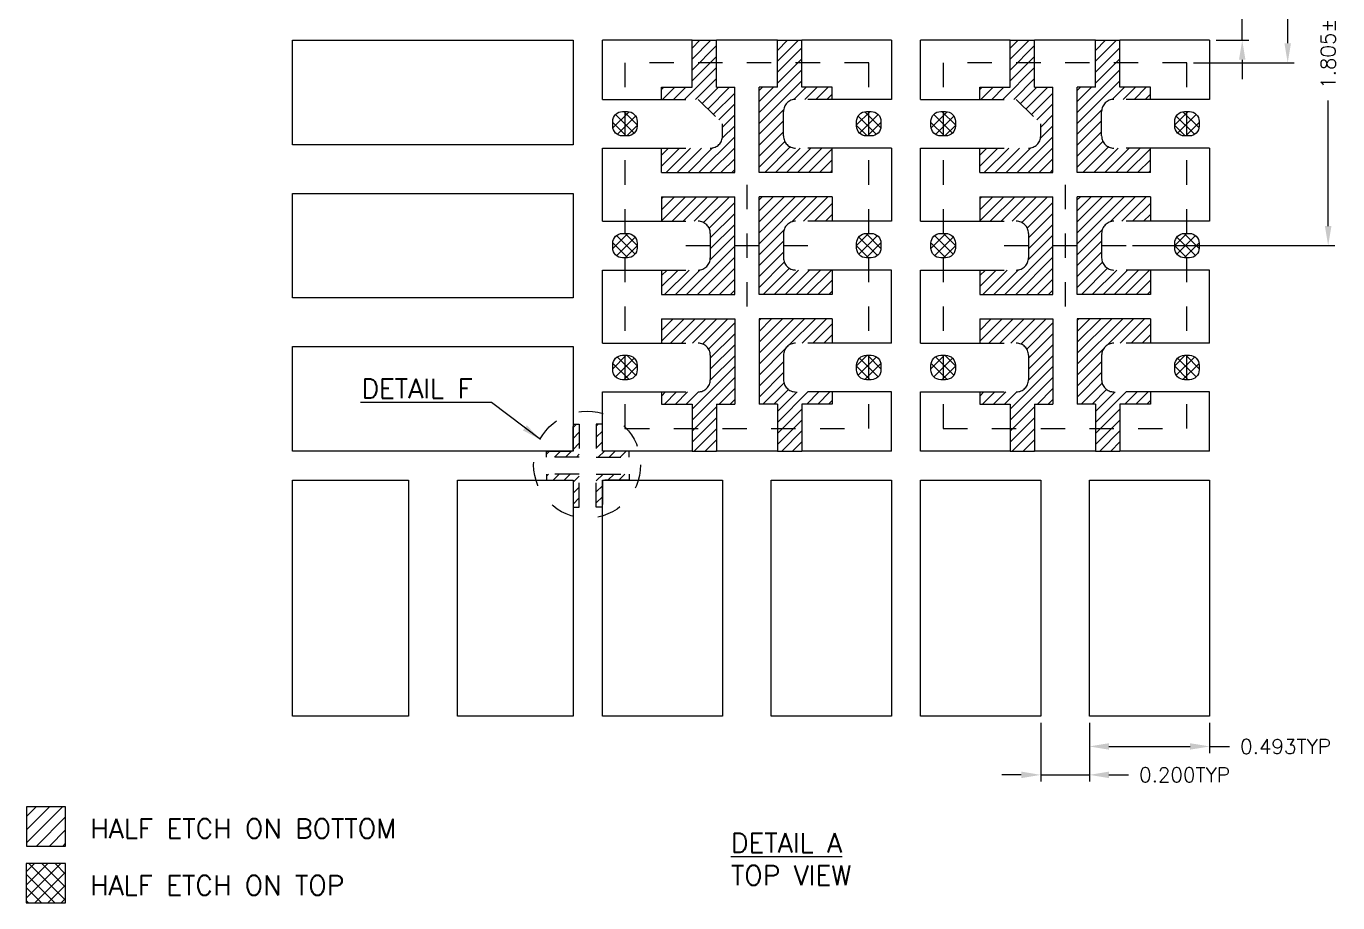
# Model space of a CAD drawing. Header units: millimetres. Extents: x 414.21 to 422.73, y 107.99 to 113.75.
# Drawn here: x 414.21 to 419.59, y 107.99 to 111.59 of the extents above; entities that cross this region are included whole.
import ezdxf
from ezdxf.enums import TextEntityAlignment as Align

# ---------------------------------------------------------------- set-up
doc = ezdxf.new("R2010")
doc.units = ezdxf.units.MM
doc.header["$LTSCALE"] = 0.5
doc.header["$PDMODE"] = 98
doc.linetypes.add('CENTER', pattern=[50.8, 31.75, -6.35, 6.35, -6.35])
doc.linetypes.add('HIDDEN', pattern=[0.375, 0.25, -0.125])
doc.layers.add('1', color=7, linetype='Continuous')
doc.layers.add('1D', color=4, linetype='Continuous')
doc.styles.add('SIMPLEX', font='simplex.shx', dxfattribs={"bigfont": 'AllInOneBig.shx'})
doc.dimstyles.new('Standard3', dxfattribs={"dimtxt": 0.06, "dimasz": 0.08, "dimexe": 0.027, "dimexo": 0.027, "dimgap": 0.027, "dimtad": 1, "dimdec": 3, "dimrnd": 0.0005, "dimzin": 1, "dimtxsty": 'SIMPLEX', "dimcen": 0.1905, "dimclrd": 256, "dimclre": 256, "dimclrt": 256, "dimazin": 3, "dimtp": 0.03, "dimtm": 0.05, "dimtfac": 0.8, "dimtdec": 3, "dimtmove": 0, "dimatfit": 3, "dimfxl": 0.05, "dimtzin": 4, "dimlwd": -1, "dimlwe": -1})

# ---------------------------------------------------------------- blocks, each defined once
blk = doc.blocks.new('*D137')
at = {"ltscale": 0.1, "transparency": 16777216}
for p, q in [((418.7505, 112.4926), (419.5796, 112.4926)), ((419.5526, 112.4126), (419.5526, 111.8971)), ((419.5526, 110.7676), (419.5526, 111.2831)), ((418.7505, 110.6876), (419.5796, 110.6876))]:
    blk.add_line(p, q, dxfattribs=at)
for points in [[(419.5392, 112.4126), (419.5659, 112.4126), (419.5526, 112.4926)], [(419.5392, 110.7676), (419.5659, 110.7676), (419.5526, 110.6876)]]:
    blk.add_solid(points, dxfattribs=at)
at = {"layer": 'Defpoints', "color": 0, "ltscale": 0.1, "transparency": 16777216}
for p in [(418.7235, 112.4926), (418.7235, 110.6876), (419.5526, 110.6876)]:
    blk.add_point(p, dxfattribs=at)
at = {"ltscale": 0.1, "transparency": 16777216, "insert": (419.5526, 111.5901), "char_height": 0.06, "attachment_point": 5, "rotation": 90, "style": 'SIMPLEX'}
blk.add_mtext('\\A1;1.805%%P0.025', dxfattribs=at)
blk = doc.blocks.new('*D138')
at = {"ltscale": 0.1, "transparency": 16777216}
for p, q in [((419.3866, 111.7426), (419.3866, 111.8226)), ((419.0005, 111.7426), (419.4136, 111.7426)), ((419.3866, 111.5176), (419.3866, 111.6626)), ((419.0005, 111.4376), (419.4136, 111.4376))]:
    blk.add_line(p, q, dxfattribs=at)
for points in [[(419.3733, 111.6626), (419.4, 111.6626), (419.3866, 111.7426)], [(419.3733, 111.5176), (419.4, 111.5176), (419.3866, 111.4376)]]:
    blk.add_solid(points, dxfattribs=at)
at = {"layer": 'Defpoints', "color": 0, "ltscale": 0.1, "transparency": 16777216}
for p in [(418.9735, 111.7426), (419.3866, 111.7426), (418.9735, 111.4376)]:
    blk.add_point(p, dxfattribs=at)
at = {"ltscale": 0.1, "transparency": 16777216, "insert": (419.3866, 111.9696), "char_height": 0.06, "attachment_point": 5, "rotation": 90, "style": 'SIMPLEX'}
blk.add_mtext('\\A1;0.305', dxfattribs=at)
blk = doc.blocks.new('*D139')
at = {"ltscale": 0.1, "transparency": 16777216}
for p, q in [((419.2001, 111.7301), (419.2001, 111.8101)), ((419.093, 111.6501), (419.2271, 111.6501)), ((419.2001, 111.5301), (419.2001, 111.6501)), ((419.093, 111.5301), (419.2271, 111.5301)), ((419.2001, 111.4501), (419.2001, 111.3701))]:
    blk.add_line(p, q, dxfattribs=at)
for points in [[(419.1867, 111.7301), (419.2134, 111.7301), (419.2001, 111.6501)], [(419.1867, 111.4501), (419.2134, 111.4501), (419.2001, 111.5301)]]:
    blk.add_solid(points, dxfattribs=at)
at = {"layer": 'Defpoints', "color": 0, "ltscale": 0.1, "transparency": 16777216}
for p in [(419.066, 111.6501), (419.2001, 111.6501), (419.066, 111.5301)]:
    blk.add_point(p, dxfattribs=at)
at = {"ltscale": 0.1, "transparency": 16777216, "insert": (419.2001, 111.9514), "char_height": 0.06, "attachment_point": 5, "rotation": 90, "style": 'SIMPLEX'}
blk.add_mtext('\\A1;0.120', dxfattribs=at)
blk = doc.blocks.new('*D140')
at = {"ltscale": 0.1, "transparency": 16777216}
for p, q in [((418.5735, 108.7306), (418.5735, 108.6062)), ((419.066, 108.7306), (419.066, 108.6062)), ((418.6535, 108.6332), (418.986, 108.6332)), ((419.066, 108.6332), (419.1477, 108.6332))]:
    blk.add_line(p, q, dxfattribs=at)
for points in [[(418.6535, 108.6465), (418.6535, 108.6199), (418.5735, 108.6332)], [(418.986, 108.6465), (418.986, 108.6199), (419.066, 108.6332)]]:
    blk.add_solid(points, dxfattribs=at)
at = {"layer": 'Defpoints', "color": 0, "ltscale": 0.1, "transparency": 16777216}
for p in [(418.5735, 108.7576), (419.066, 108.7576), (419.066, 108.6332)]:
    blk.add_point(p, dxfattribs=at)
at = {"ltscale": 0.1, "transparency": 16777216, "insert": (419.3776, 108.6332), "char_height": 0.06, "attachment_point": 5, "style": 'SIMPLEX'}
blk.add_mtext('\\A1;0.493TYP', dxfattribs=at)
blk = doc.blocks.new('*D141')
at = {"ltscale": 0.1, "transparency": 16777216}
for p, q in [((418.3735, 108.7306), (418.3735, 108.4896)), ((418.5735, 108.7306), (418.5735, 108.4896)), ((418.2935, 108.5166), (418.2135, 108.5166)), ((418.3735, 108.5166), (418.5735, 108.5166)), ((418.6535, 108.5166), (418.7335, 108.5166))]:
    blk.add_line(p, q, dxfattribs=at)
for points in [[(418.2935, 108.53), (418.2935, 108.5033), (418.3735, 108.5166)], [(418.6535, 108.53), (418.6535, 108.5033), (418.5735, 108.5166)]]:
    blk.add_solid(points, dxfattribs=at)
at = {"layer": 'Defpoints', "color": 0, "ltscale": 0.1, "transparency": 16777216}
for p in [(418.3735, 108.7576), (418.5735, 108.7576), (418.5735, 108.5166)]:
    blk.add_point(p, dxfattribs=at)
at = {"ltscale": 0.1, "transparency": 16777216, "insert": (418.9634, 108.5166), "char_height": 0.06, "attachment_point": 5, "style": 'SIMPLEX'}
blk.add_mtext('\\A1;0.200TYP', dxfattribs=at)

msp = doc.modelspace()

# ---------------------------------------------------------------- hatches: boundary and pattern name
at = {"ltscale": 0.1}
h = msp.add_hatch(dxfattribs=at)
h.set_pattern_fill('ANSI31', color=4, scale=0.01, style=0)
h.set_pattern_definition([(45, (449.664378, 112.608234), (-0.02245064, 0.02245064), [])])
h.paths.add_polyline_path([(417.0435, 111.5301), (416.9435, 111.5301), (416.9435, 111.3376), (416.8185, 111.3376), (416.8185, 111.2876), (416.9685, 111.2876), (417.0685, 111.1876), (417.0685, 111.1376, -0.414214), (417.0185, 111.0876), (416.8185, 111.0876), (416.8185, 110.9876), (417.1185, 110.9876), (417.1185, 111.3376), (417.0435, 111.3376)])
h.paths.add_polyline_path([(417.3935, 111.5301), (417.2935, 111.5301), (417.2935, 111.3376), (417.2185, 111.3376), (417.2185, 110.9876), (417.5185, 110.9876), (417.5185, 111.0876), (417.3685, 111.0876, -0.414214), (417.3185, 111.1376), (417.3185, 111.2376, -0.414214), (417.3685, 111.2876), (417.5185, 111.2876), (417.5185, 111.3376), (417.3935, 111.3376)])
h.paths.add_polyline_path([(417.1185, 110.8876), (416.8185, 110.8876), (416.8185, 110.7876), (416.9685, 110.7876, -0.414214), (417.0185, 110.7376), (417.0185, 110.6876), (417.1185, 110.6876)])
h.paths.add_polyline_path([(417.1185, 110.6876), (417.0185, 110.6876), (417.0185, 110.6376, -0.414214), (416.9685, 110.5876), (416.8185, 110.5876), (416.8185, 110.4876), (417.1185, 110.4876)])
h.paths.add_polyline_path([(417.5185, 110.8876), (417.2185, 110.8876), (417.2185, 110.6876), (417.3185, 110.6876), (417.3185, 110.7376, -0.414214), (417.3685, 110.7876), (417.5185, 110.7876)])
h.paths.add_polyline_path([(417.5185, 110.5876), (417.3685, 110.5876, -0.414214), (417.3185, 110.6376), (417.3185, 110.6876), (417.2185, 110.6876), (417.2185, 110.4876), (417.5185, 110.4876)])
h.paths.add_polyline_path([(417.5185, 110.3876), (417.2185, 110.3876), (417.2185, 110.0376), (417.2935, 110.0376), (417.2935, 109.8451), (417.3935, 109.8451), (417.3935, 110.0376), (417.5185, 110.0376), (417.5185, 110.0876), (417.3685, 110.0876, -0.414214), (417.3185, 110.1376), (417.3185, 110.2376, -0.414214), (417.3685, 110.2876), (417.5185, 110.2876)])
h.paths.add_polyline_path([(417.1185, 110.3876), (416.8185, 110.3876), (416.8185, 110.2876), (416.9685, 110.2876, -0.414214), (417.0185, 110.2376), (417.0185, 110.1376, -0.414214), (416.9685, 110.0876), (416.8185, 110.0876), (416.8185, 110.0376), (416.9435, 110.0376), (416.9435, 109.8451), (417.0435, 109.8451), (417.0435, 110.0376), (417.1185, 110.0376)])
h = msp.add_hatch(dxfattribs=at)
h.set_pattern_fill('ANSI31', color=4, scale=0.01, style=0)
h.set_pattern_definition([(45, (450.969378, 112.608234), (-0.02245064, 0.02245064), [])])
h.paths.add_polyline_path([(418.3485, 111.5301), (418.2485, 111.5301), (418.2485, 111.3376), (418.1235, 111.3376), (418.1235, 111.2876), (418.2735, 111.2876), (418.3735, 111.1876), (418.3735, 111.1376, -0.414214), (418.3235, 111.0876), (418.1235, 111.0876), (418.1235, 110.9876), (418.4235, 110.9876), (418.4235, 111.3376), (418.3485, 111.3376)])
h.paths.add_polyline_path([(418.6985, 111.5301), (418.5985, 111.5301), (418.5985, 111.3376), (418.5235, 111.3376), (418.5235, 110.9876), (418.8235, 110.9876), (418.8235, 111.0876), (418.6735, 111.0876, -0.414214), (418.6235, 111.1376), (418.6235, 111.2376, -0.414214), (418.6735, 111.2876), (418.8235, 111.2876), (418.8235, 111.3376), (418.6985, 111.3376)])
h.paths.add_polyline_path([(418.4235, 110.8876), (418.1235, 110.8876), (418.1235, 110.7876), (418.2735, 110.7876, -0.414214), (418.3235, 110.7376), (418.3235, 110.6876), (418.4235, 110.6876)])
h.paths.add_polyline_path([(418.4235, 110.6876), (418.3235, 110.6876), (418.3235, 110.6376, -0.414214), (418.2735, 110.5876), (418.1235, 110.5876), (418.1235, 110.4876), (418.4235, 110.4876)])
h.paths.add_polyline_path([(418.8235, 110.8876), (418.5235, 110.8876), (418.5235, 110.6876), (418.6235, 110.6876), (418.6235, 110.7376, -0.414214), (418.6735, 110.7876), (418.8235, 110.7876)])
h.paths.add_polyline_path([(418.8235, 110.5876), (418.6735, 110.5876, -0.414214), (418.6235, 110.6376), (418.6235, 110.6876), (418.5235, 110.6876), (418.5235, 110.4876), (418.8235, 110.4876)])
h.paths.add_polyline_path([(418.8235, 110.3876), (418.5235, 110.3876), (418.5235, 110.0376), (418.5985, 110.0376), (418.5985, 109.8451), (418.6985, 109.8451), (418.6985, 110.0376), (418.8235, 110.0376), (418.8235, 110.0876), (418.6735, 110.0876, -0.414214), (418.6235, 110.1376), (418.6235, 110.2376, -0.414214), (418.6735, 110.2876), (418.8235, 110.2876)])
h.paths.add_polyline_path([(418.4235, 110.3876), (418.1235, 110.3876), (418.1235, 110.2876), (418.2735, 110.2876, -0.414214), (418.3235, 110.2376), (418.3235, 110.1376, -0.414214), (418.2735, 110.0876), (418.1235, 110.0876), (418.1235, 110.0376), (418.2485, 110.0376), (418.2485, 109.8451), (418.3485, 109.8451), (418.3485, 110.0376), (418.4235, 110.0376)])
h = msp.add_hatch(dxfattribs=at)
h.set_pattern_fill('ANSI37', color=6, scale=0.01, style=0)
h.set_pattern_definition([(45, (417.168538, 110.68758), (-0.0224506, 0.0224506), []), (135, (417.168538, 110.68758), (-0.0224506, -0.0224506), [])])
h.paths.add_polyline_path([(416.6785, 110.7376), (416.6585, 110.7376, 0.414214), (416.6185, 110.6976), (416.6185, 110.6776, 0.414214), (416.6585, 110.6376), (416.6785, 110.6376, 0.414214), (416.7185, 110.6776), (416.7185, 110.6976, 0.414214)])
h.paths.add_polyline_path([(416.6785, 110.2376), (416.6585, 110.2376, 0.414214), (416.6185, 110.1976), (416.6185, 110.1876), (416.7185, 110.1876), (416.7185, 110.1976, 0.414214)])
h.paths.add_polyline_path([(416.7185, 110.1776), (416.7185, 110.1876), (416.6185, 110.1876), (416.6185, 110.1776, 0.414214), (416.6585, 110.1376), (416.6785, 110.1376, 0.414214)])
h.paths.add_polyline_path([(417.7185, 110.1976, 0.414214), (417.6785, 110.2376), (417.6585, 110.2376, 0.414214), (417.6185, 110.1976), (417.6185, 110.1776, 0.414214), (417.6585, 110.1376), (417.6785, 110.1376, 0.414214), (417.7185, 110.1776)])
h.paths.add_polyline_path([(417.7185, 110.6976, 0.414214), (417.6785, 110.7376), (417.6585, 110.7376, 0.414214), (417.6185, 110.6976), (417.6185, 110.6776, 0.414214), (417.6585, 110.6376), (417.6785, 110.6376, 0.414214), (417.7185, 110.6776)])
h.paths.add_polyline_path([(417.7185, 111.1976, 0.414214), (417.6785, 111.2376), (417.6585, 111.2376, 0.414214), (417.6185, 111.1976), (417.6185, 111.1776, 0.414214), (417.6585, 111.1376), (417.6785, 111.1376, 0.414214), (417.7185, 111.1776)])
h.paths.add_polyline_path([(416.7185, 111.1976, 0.414214), (416.6785, 111.2376), (416.6585, 111.2376, 0.414214), (416.6185, 111.1976), (416.6185, 111.1776, 0.414214), (416.6585, 111.1376), (416.6785, 111.1376, 0.414214), (416.7185, 111.1776)])
h = msp.add_hatch(dxfattribs=at)
h.set_pattern_fill('ANSI37', color=6, scale=0.01, style=0)
h.set_pattern_definition([(45, (418.473538, 110.68758), (-0.0224506, 0.0224506), []), (135, (418.473538, 110.68758), (-0.0224506, -0.0224506), [])])
h.paths.add_polyline_path([(417.9835, 110.7376), (417.9635, 110.7376, 0.414214), (417.9235, 110.6976), (417.9235, 110.6776, 0.414214), (417.9635, 110.6376), (417.9835, 110.6376, 0.414214), (418.0235, 110.6776), (418.0235, 110.6976, 0.414214)])
h.paths.add_polyline_path([(417.9835, 110.2376), (417.9635, 110.2376, 0.414214), (417.9235, 110.1976), (417.9235, 110.1876), (418.0235, 110.1876), (418.0235, 110.1976, 0.414214)])
h.paths.add_polyline_path([(418.0235, 110.1776), (418.0235, 110.1876), (417.9235, 110.1876), (417.9235, 110.1776, 0.414214), (417.9635, 110.1376), (417.9835, 110.1376, 0.414214)])
h.paths.add_polyline_path([(419.0235, 110.1976, 0.414214), (418.9835, 110.2376), (418.9635, 110.2376, 0.414214), (418.9235, 110.1976), (418.9235, 110.1776, 0.414214), (418.9635, 110.1376), (418.9835, 110.1376, 0.414214), (419.0235, 110.1776)])
h.paths.add_polyline_path([(419.0235, 110.6976, 0.414214), (418.9835, 110.7376), (418.9635, 110.7376, 0.414214), (418.9235, 110.6976), (418.9235, 110.6776, 0.414214), (418.9635, 110.6376), (418.9835, 110.6376, 0.414214), (419.0235, 110.6776)])
h.paths.add_polyline_path([(419.0235, 111.1976, 0.414214), (418.9835, 111.2376), (418.9635, 111.2376, 0.414214), (418.9235, 111.1976), (418.9235, 111.1776, 0.414214), (418.9635, 111.1376), (418.9835, 111.1376, 0.414214), (419.0235, 111.1776)])
h.paths.add_polyline_path([(418.0235, 111.1976, 0.414214), (417.9835, 111.2376), (417.9635, 111.2376, 0.414214), (417.9235, 111.1976), (417.9235, 111.1776, 0.414214), (417.9635, 111.1376), (417.9835, 111.1376, 0.414214), (418.0235, 111.1776)])
h = msp.add_hatch(dxfattribs=at)
h.set_pattern_fill('ANSI31', color=4, scale=0.01, style=0)
h.set_pattern_definition([(45, (449.664378, 114.413234), (-0.02245064, 0.02245064), [])])
h.paths.add_polyline_path([(416.481, 109.9551), (416.456, 109.9551), (416.456, 109.8451), (416.346, 109.8451), (416.346, 109.8201), (416.481, 109.8201)])
h.paths.add_polyline_path([(416.576, 109.9551), (416.551, 109.9551), (416.551, 109.8201), (416.686, 109.8201), (416.686, 109.8451), (416.576, 109.8451)])
h.paths.add_polyline_path([(416.576, 109.7251), (416.686, 109.7251), (416.686, 109.7501), (416.551, 109.7501), (416.551, 109.6151), (416.576, 109.6151)])
h.paths.add_polyline_path([(416.481, 109.7501), (416.346, 109.7501), (416.346, 109.7251), (416.456, 109.7251), (416.456, 109.6151), (416.481, 109.6151)])
at = {"layer": '1D'}
h = msp.add_hatch(dxfattribs=at)
h.set_pattern_fill('ANSI31', color=256, scale=0.012, angle=360, style=0)
h.set_pattern_definition([(45, (416.179234, 110.418822), (-0.02694077, 0.02694077), [])])
h.paths.add_polyline_path([(414.3745, 108.2248), (414.3745, 108.3856), (414.2137, 108.3856), (414.2137, 108.2248)])
h = msp.add_hatch(dxfattribs=at)
h.set_pattern_fill('ANSI37', color=6, scale=0.012, angle=360, style=0)
h.set_pattern_definition([(45, (416.551988, 111.21189), (-0.02694077, 0.02694077), []), (135, (416.551988, 111.21189), (-0.02694077, -0.02694077), [])])
h.paths.add_polyline_path([(414.3736, 107.9919), (414.3736, 108.1527), (414.2128, 108.1527), (414.2128, 107.9919)])

# ---------------------------------------------------------------- linework, layer by layer
at = {"ltscale": 0.1}
for p, q in [((416.576, 111.2876), (416.576, 111.5301)), ((416.9435, 111.5301), (416.576, 111.5301)), ((416.9435, 111.3376), (416.9435, 111.5301)), ((417.0435, 111.3376), (417.0435, 111.5301)), ((417.2935, 111.5301), (417.0435, 111.5301)), ((417.2935, 111.3376), (417.2935, 111.5301)), ((417.3935, 111.3376), (417.3935, 111.5301)), ((417.761, 111.5301), (417.3935, 111.5301)), ((417.761, 111.5301), (417.761, 111.2876)), ((417.881, 111.2876), (417.881, 111.5301)), ((418.2485, 111.5301), (417.881, 111.5301)), ((418.2485, 111.3376), (418.2485, 111.5301)), ((418.3485, 111.3376), (418.3485, 111.5301)), ((418.5985, 111.5301), (418.3485, 111.5301)), ((418.5985, 111.3376), (418.5985, 111.5301)), ((418.6985, 111.3376), (418.6985, 111.5301)), ((419.066, 111.5301), (418.6985, 111.5301)), ((419.066, 111.5301), (419.066, 111.2876)), ((416.8185, 111.2876), (416.8185, 111.3376)), ((416.8185, 111.3376), (416.9435, 111.3376)), ((417.0435, 111.3376), (417.1185, 111.3376)), ((417.1185, 110.9876), (417.1185, 111.3376)), ((417.2185, 110.9876), (417.2185, 111.3376)), ((417.2935, 111.3376), (417.2185, 111.3376)), ((417.5185, 111.3376), (417.3935, 111.3376)), ((417.5185, 111.2876), (417.5185, 111.3376)), ((418.1235, 111.2876), (418.1235, 111.3376)), ((418.1235, 111.3376), (418.2485, 111.3376)), ((418.3485, 111.3376), (418.4235, 111.3376)), ((418.4235, 110.9876), (418.4235, 111.3376)), ((418.5235, 110.9876), (418.5235, 111.3376)), ((418.5985, 111.3376), (418.5235, 111.3376)), ((418.8235, 111.3376), (418.6985, 111.3376)), ((418.8235, 111.2876), (418.8235, 111.3376)), ((416.576, 111.2876), (416.8185, 111.2876)), ((417.761, 111.2876), (417.5185, 111.2876)), ((417.881, 111.2876), (418.1235, 111.2876)), ((419.066, 111.2876), (418.8235, 111.2876)), ((416.576, 111.0876), (416.8185, 111.0876)), ((416.576, 110.7876), (416.576, 111.0876)), ((416.8185, 110.9876), (416.8185, 111.0876)), ((417.761, 111.0876), (417.5185, 111.0876)), ((417.5185, 110.9876), (417.5185, 111.0876)), ((417.761, 111.0876), (417.761, 110.7876)), ((417.881, 111.0876), (418.1235, 111.0876)), ((417.881, 110.7876), (417.881, 111.0876)), ((418.1235, 110.9876), (418.1235, 111.0876)), ((419.066, 111.0876), (418.8235, 111.0876)), ((418.8235, 110.9876), (418.8235, 111.0876)), ((419.066, 111.0876), (419.066, 110.7876)), ((416.8185, 110.9876), (417.1185, 110.9876)), ((417.5185, 110.9876), (417.2185, 110.9876)), ((418.1235, 110.9876), (418.4235, 110.9876)), ((418.8235, 110.9876), (418.5235, 110.9876)), ((416.8185, 110.8876), (416.8185, 110.7876)), ((416.8185, 110.8876), (417.1185, 110.8876)), ((417.1185, 110.4876), (417.1185, 110.8876)), ((417.5185, 110.8876), (417.2185, 110.8876)), ((417.2185, 110.4876), (417.2185, 110.8876)), ((417.5185, 110.8876), (417.5185, 110.7876)), ((418.1235, 110.8876), (418.1235, 110.7876)), ((418.1235, 110.8876), (418.4235, 110.8876)), ((418.4235, 110.4876), (418.4235, 110.8876)), ((418.8235, 110.8876), (418.5235, 110.8876)), ((418.5235, 110.4876), (418.5235, 110.8876)), ((418.8235, 110.8876), (418.8235, 110.7876)), ((416.576, 110.7876), (416.8185, 110.7876)), ((417.761, 110.7876), (417.5185, 110.7876)), ((417.881, 110.7876), (418.1235, 110.7876)), ((419.066, 110.7876), (418.8235, 110.7876)), ((416.576, 110.5876), (416.8185, 110.5876)), ((416.576, 110.2876), (416.576, 110.5876)), ((416.8185, 110.5876), (416.8185, 110.4876)), ((417.761, 110.5876), (417.5185, 110.5876)), ((417.5185, 110.5876), (417.5185, 110.4876)), ((417.761, 110.2876), (417.761, 110.5876)), ((417.881, 110.5876), (418.1235, 110.5876)), ((417.881, 110.2876), (417.881, 110.5876)), ((418.1235, 110.5876), (418.1235, 110.4876)), ((419.066, 110.5876), (418.8235, 110.5876)), ((418.8235, 110.5876), (418.8235, 110.4876)), ((419.066, 110.2876), (419.066, 110.5876)), ((416.8185, 110.4876), (417.1185, 110.4876)), ((417.5185, 110.4876), (417.2185, 110.4876)), ((418.1235, 110.4876), (418.4235, 110.4876)), ((418.8235, 110.4876), (418.5235, 110.4876)), ((416.456, 110.4734), (416.0885, 110.4734)), ((416.8185, 110.3876), (417.1185, 110.3876)), ((416.8185, 110.3876), (416.8185, 110.2876)), ((417.1185, 110.3876), (417.1185, 110.0376)), ((417.5185, 110.3876), (417.2185, 110.3876)), ((417.2185, 110.3876), (417.2185, 110.0376)), ((417.5185, 110.3876), (417.5185, 110.2876)), ((418.1235, 110.3876), (418.4235, 110.3876)), ((418.1235, 110.3876), (418.1235, 110.2876)), ((418.4235, 110.3876), (418.4235, 110.0376)), ((418.8235, 110.3876), (418.5235, 110.3876)), ((418.5235, 110.3876), (418.5235, 110.0376)), ((418.8235, 110.3876), (418.8235, 110.2876)), ((416.576, 110.2876), (416.8185, 110.2876)), ((417.761, 110.2876), (417.5185, 110.2876)), ((417.881, 110.2876), (418.1235, 110.2876)), ((419.066, 110.2876), (418.8235, 110.2876)), ((416.576, 110.0876), (416.8185, 110.0876)), ((416.576, 109.8451), (416.576, 110.0876)), ((416.8185, 110.0876), (416.8185, 110.0376)), ((417.5185, 110.0876), (417.5185, 110.0376)), ((417.761, 110.0876), (417.5185, 110.0876)), ((417.761, 109.8451), (417.761, 110.0876)), ((417.881, 110.0876), (418.1235, 110.0876)), ((417.881, 109.8451), (417.881, 110.0876)), ((418.1235, 110.0876), (418.1235, 110.0376)), ((418.8235, 110.0876), (418.8235, 110.0376)), ((419.066, 110.0876), (418.8235, 110.0876)), ((419.066, 109.8451), (419.066, 110.0876)), ((416.8185, 110.0376), (416.9435, 110.0376)), ((416.9435, 110.0376), (416.9435, 109.8451)), ((417.0435, 110.0376), (417.1185, 110.0376)), ((417.0435, 110.0376), (417.0435, 109.8451)), ((417.2935, 110.0376), (417.2185, 110.0376)), ((417.2935, 110.0376), (417.2935, 109.8451)), ((417.5185, 110.0376), (417.3935, 110.0376)), ((417.3935, 110.0376), (417.3935, 109.8451)), ((418.1235, 110.0376), (418.2485, 110.0376)), ((418.2485, 110.0376), (418.2485, 109.8451)), ((418.3485, 110.0376), (418.4235, 110.0376)), ((418.3485, 110.0376), (418.3485, 109.8451)), ((418.5985, 110.0376), (418.5235, 110.0376)), ((418.5985, 110.0376), (418.5985, 109.8451)), ((418.8235, 110.0376), (418.6985, 110.0376)), ((418.6985, 110.0376), (418.6985, 109.8451)), ((416.9435, 109.8451), (416.576, 109.8451)), ((417.2935, 109.8451), (417.0435, 109.8451)), ((417.761, 109.8451), (417.3935, 109.8451)), ((418.2485, 109.8451), (417.881, 109.8451)), ((418.5985, 109.8451), (418.3485, 109.8451)), ((419.066, 109.8451), (418.6985, 109.8451)), ((417.2685, 109.4826), (417.2685, 109.7251))]:
    msp.add_line(p, q, dxfattribs=at)
at = {"linetype": 'HIDDEN', "ltscale": 0.2}
for p, q in [((416.9435, 111.5301), (417.0435, 111.5301)), ((417.2935, 111.5301), (417.3935, 111.5301)), ((418.2485, 111.5301), (418.3485, 111.5301)), ((418.5985, 111.5301), (418.6985, 111.5301)), ((416.9435, 109.8451), (417.0435, 109.8451)), ((417.2935, 109.8451), (417.3935, 109.8451)), ((418.2485, 109.8451), (418.3485, 109.8451)), ((418.5985, 109.8451), (418.6985, 109.8451))]:
    msp.add_line(p, q, dxfattribs=at)
at = {"linetype": 'HIDDEN', "ltscale": 0.3}
for p, q in [((416.8185, 111.2876), (416.9685, 111.2876)), ((416.9685, 111.2876), (417.0685, 111.1876)), ((417.5185, 111.2876), (417.3685, 111.2876)), ((418.1235, 111.2876), (418.2735, 111.2876)), ((418.2735, 111.2876), (418.3735, 111.1876)), ((418.8235, 111.2876), (418.6735, 111.2876)), ((417.0685, 111.1376), (417.0685, 111.1876)), ((417.3185, 111.1376), (417.3185, 111.2376)), ((418.3735, 111.1376), (418.3735, 111.1876)), ((418.6235, 111.1376), (418.6235, 111.2376)), ((416.8185, 111.0876), (417.0185, 111.0876)), ((417.5185, 111.0876), (417.3685, 111.0876)), ((418.1235, 111.0876), (418.3235, 111.0876)), ((418.8235, 111.0876), (418.6735, 111.0876)), ((416.8185, 110.7876), (416.9685, 110.7876)), ((417.5185, 110.7876), (417.3685, 110.7876)), ((418.1235, 110.7876), (418.2735, 110.7876)), ((418.8235, 110.7876), (418.6735, 110.7876)), ((417.0185, 110.7376), (417.0185, 110.6376)), ((418.3235, 110.7376), (418.3235, 110.6376)), ((416.8185, 110.5876), (416.9685, 110.5876)), ((417.5185, 110.5876), (417.3685, 110.5876)), ((418.1235, 110.5876), (418.2735, 110.5876)), ((418.8235, 110.5876), (418.6735, 110.5876)), ((416.8185, 110.2876), (416.9685, 110.2876)), ((417.5185, 110.2876), (417.3685, 110.2876)), ((418.1235, 110.2876), (418.2735, 110.2876)), ((418.8235, 110.2876), (418.6735, 110.2876)), ((417.0185, 110.2376), (417.0185, 110.1376)), ((417.3185, 110.2376), (417.3185, 110.1376)), ((418.3235, 110.2376), (418.3235, 110.1376)), ((418.6235, 110.2376), (418.6235, 110.1376)), ((416.8185, 110.0876), (416.9685, 110.0876)), ((417.5185, 110.0876), (417.3685, 110.0876)), ((418.1235, 110.0876), (418.2735, 110.0876)), ((418.8235, 110.0876), (418.6735, 110.0876))]:
    msp.add_line(p, q, dxfattribs=at)
at = {"color": 4, "linetype": 'CENTER', "ltscale": 0.005}
for p, q in [((417.1685, 110.9376), (417.1685, 110.4376)), ((418.4735, 110.9376), (418.4735, 110.4376)), ((416.9185, 110.6876), (417.4185, 110.6876)), ((418.2235, 110.6876), (418.7235, 110.6876))]:
    msp.add_line(p, q, dxfattribs=at)
at = {"ltscale": 0.3}
for p, q in [((417.3185, 110.7376), (417.3185, 110.6376)), ((418.6235, 110.7376), (418.6235, 110.6376))]:
    msp.add_line(p, q, dxfattribs=at)
at = {"ltscale": 0.1}
for points in [[(416.456, 111.1017), (415.3055, 111.1017), (415.3055, 111.5301), (416.456, 111.5301)], [(416.456, 110.4734), (415.3055, 110.4734), (415.3055, 110.9017), (416.456, 110.9017)], [(416.456, 109.8451), (415.3055, 109.8451), (415.3055, 110.2734), (416.456, 110.2734)], [(415.3055, 109.7251), (415.781, 109.7251), (415.781, 108.7576), (415.3055, 108.7576)], [(415.981, 109.7251), (416.456, 109.7251), (416.456, 108.7576), (415.981, 108.7576)], [(416.576, 109.7251), (417.0685, 109.7251), (417.0685, 108.7576), (416.576, 108.7576)], [(417.2685, 109.7251), (417.761, 109.7251), (417.761, 108.7576), (417.2685, 108.7576)], [(417.881, 109.7251), (418.3735, 109.7251), (418.3735, 108.7576), (417.881, 108.7576)], [(418.5735, 109.7251), (419.066, 109.7251), (419.066, 108.7576), (418.5735, 108.7576)]]:
    msp.add_lwpolyline(points, close=True, dxfattribs=at)
at = {"color": 1, "linetype": 'HIDDEN', "ltscale": 0.5}
for points in [[(416.6685, 109.9376), (417.6685, 109.9376), (417.6685, 111.4376), (416.6685, 111.4376)], [(417.9735, 109.9376), (418.9735, 109.9376), (418.9735, 111.4376), (417.9735, 111.4376)]]:
    msp.add_lwpolyline(points, close=True, dxfattribs=at)
at = {"ltscale": 0.1}
for points in [[(416.6185, 111.1776), (416.6185, 111.1976, -0.414214), (416.6585, 111.2376), (416.6785, 111.2376, -0.414214), (416.7185, 111.1976), (416.7185, 111.1776, -0.414214), (416.6785, 111.1376), (416.6585, 111.1376, -0.414214)], [(417.6185, 111.1776), (417.6185, 111.1976, -0.414214), (417.6585, 111.2376), (417.6785, 111.2376, -0.414214), (417.7185, 111.1976), (417.7185, 111.1776, -0.414214), (417.6785, 111.1376), (417.6585, 111.1376, -0.414214)], [(417.9235, 111.1776), (417.9235, 111.1976, -0.414214), (417.9635, 111.2376), (417.9835, 111.2376, -0.414214), (418.0235, 111.1976), (418.0235, 111.1776, -0.414214), (417.9835, 111.1376), (417.9635, 111.1376, -0.414214)], [(418.9235, 111.1776), (418.9235, 111.1976, -0.414214), (418.9635, 111.2376), (418.9835, 111.2376, -0.414214), (419.0235, 111.1976), (419.0235, 111.1776, -0.414214), (418.9835, 111.1376), (418.9635, 111.1376, -0.414214)], [(416.6185, 110.6776), (416.6185, 110.6976, -0.414214), (416.6585, 110.7376), (416.6785, 110.7376, -0.414214), (416.7185, 110.6976), (416.7185, 110.6776, -0.414214), (416.6785, 110.6376), (416.6585, 110.6376, -0.414214)], [(417.6185, 110.6776), (417.6185, 110.6976, -0.414214), (417.6585, 110.7376), (417.6785, 110.7376, -0.414214), (417.7185, 110.6976), (417.7185, 110.6776, -0.414214), (417.6785, 110.6376), (417.6585, 110.6376, -0.414214)], [(417.9235, 110.6776), (417.9235, 110.6976, -0.414214), (417.9635, 110.7376), (417.9835, 110.7376, -0.414214), (418.0235, 110.6976), (418.0235, 110.6776, -0.414214), (417.9835, 110.6376), (417.9635, 110.6376, -0.414214)], [(418.9235, 110.6776), (418.9235, 110.6976, -0.414214), (418.9635, 110.7376), (418.9835, 110.7376, -0.414214), (419.0235, 110.6976), (419.0235, 110.6776, -0.414214), (418.9835, 110.6376), (418.9635, 110.6376, -0.414214)], [(416.6185, 110.1776), (416.6185, 110.1976, -0.414214), (416.6585, 110.2376), (416.6785, 110.2376, -0.414214), (416.7185, 110.1976), (416.7185, 110.1776, -0.414214), (416.6785, 110.1376), (416.6585, 110.1376, -0.414214)], [(417.6185, 110.1776), (417.6185, 110.1976, -0.414214), (417.6585, 110.2376), (417.6785, 110.2376, -0.414214), (417.7185, 110.1976), (417.7185, 110.1776, -0.414214), (417.6785, 110.1376), (417.6585, 110.1376, -0.414214)], [(417.9235, 110.1776), (417.9235, 110.1976, -0.414214), (417.9635, 110.2376), (417.9835, 110.2376, -0.414214), (418.0235, 110.1976), (418.0235, 110.1776, -0.414214), (417.9835, 110.1376), (417.9635, 110.1376, -0.414214)], [(418.9235, 110.1776), (418.9235, 110.1976, -0.414214), (418.9635, 110.2376), (418.9835, 110.2376, -0.414214), (419.0235, 110.1976), (419.0235, 110.1776, -0.414214), (418.9835, 110.1376), (418.9635, 110.1376, -0.414214)]]:
    msp.add_lwpolyline(points, format="xyb", close=True, dxfattribs=at)
at = {"linetype": 'HIDDEN', "ltscale": 0.2}
for points in [[(416.456, 109.9551), (416.481, 109.9551), (416.481, 109.8201), (416.346, 109.8201), (416.346, 109.8451), (416.456, 109.8451), (416.456, 109.9551)], [(416.576, 109.9551), (416.551, 109.9551), (416.551, 109.8201), (416.686, 109.8201), (416.686, 109.8451), (416.576, 109.8451), (416.576, 109.9551)], [(416.456, 109.6151), (416.481, 109.6151), (416.481, 109.7501), (416.346, 109.7501), (416.346, 109.7251), (416.456, 109.7251), (416.456, 109.6151)], [(416.576, 109.6151), (416.551, 109.6151), (416.551, 109.7501), (416.686, 109.7501), (416.686, 109.7251), (416.576, 109.7251), (416.576, 109.6151)]]:
    msp.add_lwpolyline(points, dxfattribs=at)
at = {"linetype": 'HIDDEN', "ltscale": 0.1}
msp.add_circle((416.5132, 109.7889), 0.2194, dxfattribs=at)
at = {"linetype": 'HIDDEN', "ltscale": 0.3}
for centre, start, end in [((417.3685, 111.2376), 90, 180), ((418.6735, 111.2376), 90, 180), ((417.0185, 111.1376), 270, 0), ((417.3685, 111.1376), 180, 270), ((418.3235, 111.1376), 270, 0), ((418.6735, 111.1376), 180, 270), ((416.9685, 110.7376), 0, 90), ((417.3685, 110.7376), 90, 180), ((418.2735, 110.7376), 0, 90), ((418.6735, 110.7376), 90, 180), ((416.9685, 110.6376), 270, 0), ((417.3685, 110.6376), 180, 270), ((418.2735, 110.6376), 270, 0), ((418.6735, 110.6376), 180, 270), ((416.9685, 110.2376), 0, 90), ((417.3685, 110.2376), 90, 180), ((418.2735, 110.2376), 0, 90), ((418.6735, 110.2376), 90, 180), ((416.9685, 110.1376), 270, 0), ((417.3685, 110.1376), 180, 270), ((418.2735, 110.1376), 270, 0), ((418.6735, 110.1376), 180, 270)]:
    msp.add_arc(centre, 0.05, start, end, dxfattribs=at)
at = {"layer": '1'}
for p, q in [((414.3745, 108.3856), (414.2137, 108.3856)), ((414.2137, 108.3856), (414.2137, 108.2248)), ((414.3745, 108.2248), (414.3745, 108.3856)), ((414.2137, 108.2248), (414.3745, 108.2248)), ((414.3736, 108.1527), (414.2128, 108.1527)), ((414.2128, 108.1527), (414.2128, 107.9919)), ((414.3736, 107.9919), (414.3736, 108.1527)), ((414.2128, 107.9919), (414.3736, 107.9919))]:
    msp.add_line(p, q, dxfattribs=at)

# ---------------------------------------------------------------- texts
at = {"layer": '1D', "linetype": 'ByBlock', "style": 'SIMPLEX'}
msp.add_text('HALF ETCH ON BOTTOM', height=0.08, dxfattribs=at).set_placement((414.4756, 108.2966), align=Align.MIDDLE_LEFT)
at = {"layer": '1D', "color": 6, "linetype": 'ByBlock', "style": 'SIMPLEX'}
msp.add_text('HALF ETCH ON TOP', height=0.08, dxfattribs=at).set_placement((414.4748, 108.0637), align=Align.MIDDLE_LEFT)
at = {"layer": '1D', "ltscale": 0.1, "char_height": 0.08, "width": 0.781911, "attachment_point": 1, "style": 'SIMPLEX'}
for s, insert in [('DETAIL F', (415.5872, 110.1412)), ('{\\LDETAIL A}\\PTOP VIEW', (417.1029, 108.2775))]:
    msp.add_mtext(s, dxfattribs=dict(at, insert=insert))

# ---------------------------------------------------------------- dimensions: what is measured, and where the dimension line sits
at = {"ltscale": 0.1}
dim = msp.add_linear_dim(base=(419.5526, 110.6876), p1=(418.7235, 112.4926), p2=(418.7235, 110.6876), angle=90, text='<>%%P0.025', dimstyle='Standard3', dxfattribs=at)
dim.commit()
dim.dimension.update_dxf_attribs({"geometry": '*D137', "text_midpoint": (419.5526, 111.5901)})
for base, p1, p2, picture, middle in [((419.3866, 111.7426), (418.9735, 111.4376), (418.9735, 111.7426), '*D138', (419.3866, 111.9696)), ((419.2001, 111.6501), (419.066, 111.5301), (419.066, 111.6501), '*D139', (419.2001, 111.9514))]:
    dim = msp.add_linear_dim(base=base, p1=p1, p2=p2, angle=90, dimstyle='Standard3', dxfattribs=at)
    dim.commit()
    dim.dimension.update_dxf_attribs({"geometry": picture, "text_midpoint": middle, "dimtype": 160})
for base, p1, p2, picture, middle in [((418.5735, 108.5166), (418.3735, 108.7576), (418.5735, 108.7576), '*D141', (418.9634, 108.5166)), ((419.0660375345, 108.6331919816), (418.5735375345, 108.7575786912), (419.0660375345, 108.7575786912), '*D140', (419.3775820059, 108.6331919816))]:
    dim = msp.add_linear_dim(base=base, p1=p1, p2=p2, text='<>TYP', dimstyle='Standard3', dxfattribs=at)
    dim.commit()
    dim.dimension.update_dxf_attribs({"geometry": picture, "text_midpoint": middle, "dimtype": 160})

# ---------------------------------------------------------------- leaders
at = {"color": 1, "ltscale": 0.1}
msp.add_leader([(416.3219, 109.8919), (416.1204, 110.0438), (415.5836, 110.0438)], dimstyle='Standard3', override={"dimgap": 0.027, "dimtad": 0}, dxfattribs=at)

doc.saveas('drawing.dxf')
